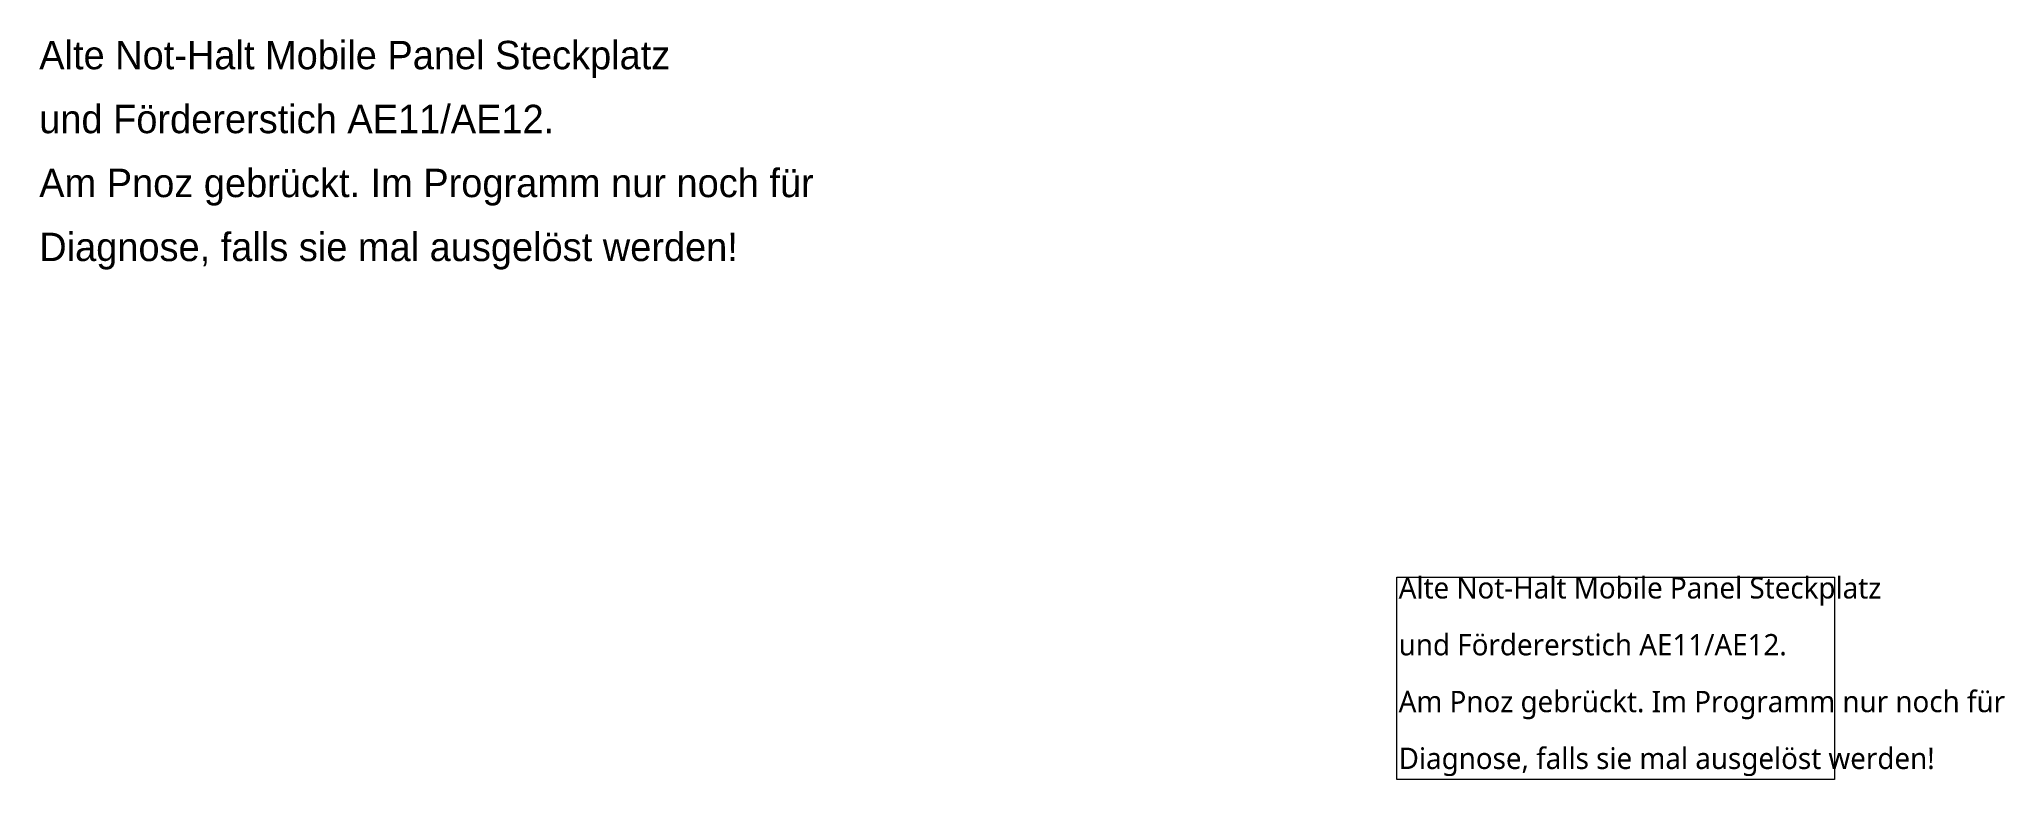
# Model space of a CAD drawing. Extents: x 0 to 1107, y 307 to 724.
import ezdxf

# ---------------------------------------------------------------- set-up
doc = ezdxf.new("R2010")
doc.units = 0
doc.layers.get('0').update_dxf_attribs({"lineweight": 0})
doc.styles.add('Segoe UI', font='Segoe UI.ttf')

msp = doc.modelspace()

# ---------------------------------------------------------------- linework, layer by layer
at = {"true_color": 0x000000}
msp.add_lwpolyline([(765, 421), (1011.6, 421), (1011.6, 307), (765, 307), (765, 421)], dxfattribs=at)

# ---------------------------------------------------------------- texts
for s, p in [('Alte Not-Halt Mobile Panel Steckplatz', (0, 707)), ('und Fördererstich AE11/AE12.', (0, 671)), ('Am Pnoz gebrückt. Im Programm nur noch für', (0, 635)), ('Diagnose, falls sie mal ausgelöst werden!', (0, 599))]:
    msp.add_text(s, height=16, dxfattribs=at).set_placement(p)
at = {"true_color": 0x000000, "style": 'Segoe UI'}
for s, p in [('Alte Not-Halt Mobile Panel Steckplatz', (766, 409)), ('und Fördererstich AE11/AE12.', (766, 377)), ('Am Pnoz gebrückt. Im Programm nur noch für', (766, 345)), ('Diagnose, falls sie mal ausgelöst werden!', (766, 313))]:
    msp.add_text(s, height=12, dxfattribs=at).set_placement(p)

doc.saveas('drawing.dxf')
